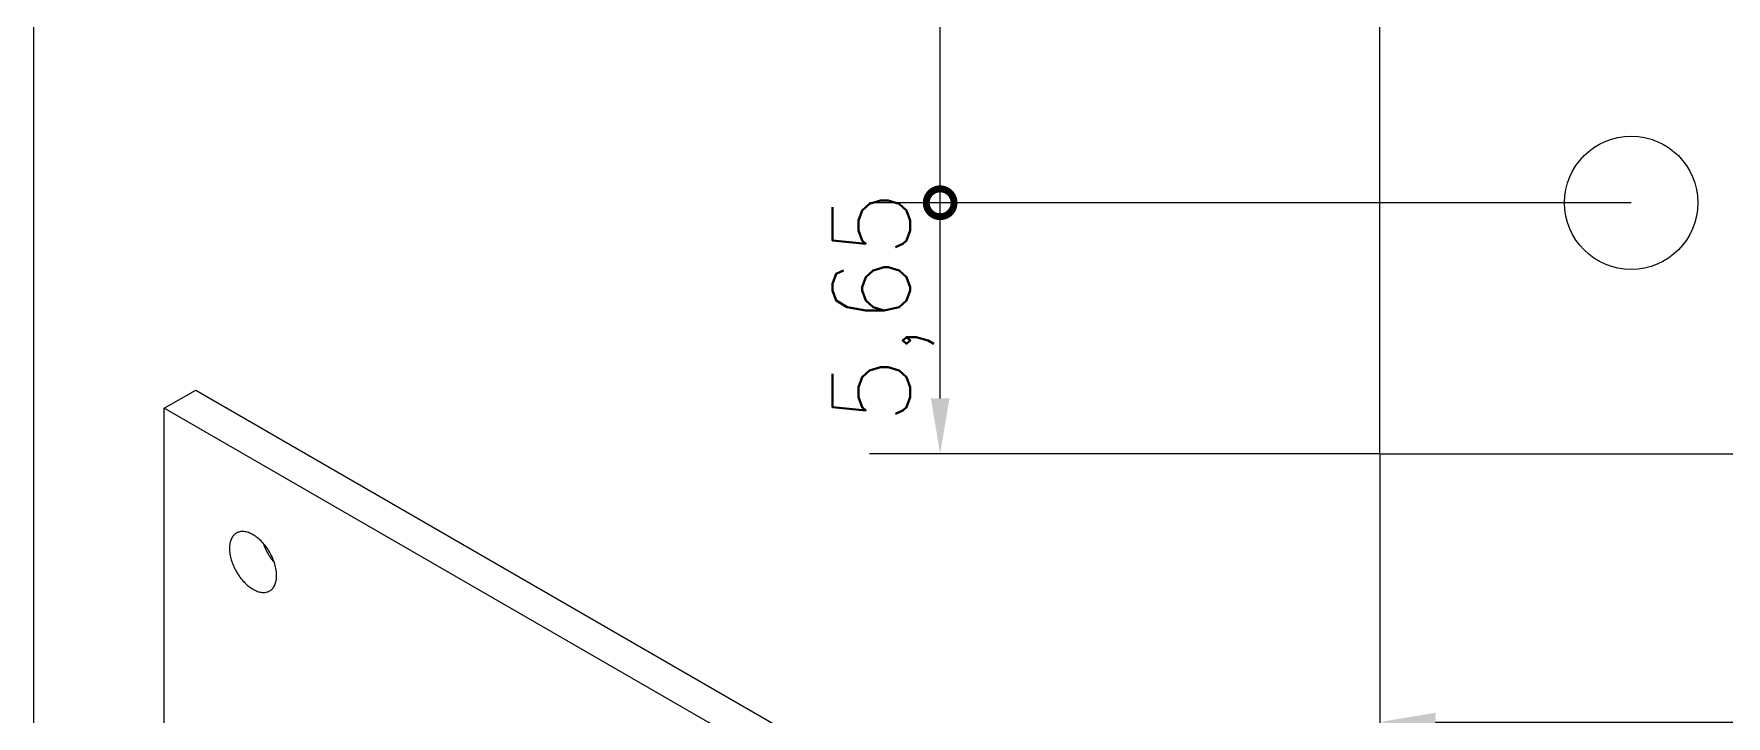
# Model space of a CAD drawing. Extents: x 0 to 149, y 0 to 105.
# Drawn here: x 5 to 43.06, y 32.03 to 47.37 of the extents above; entities that cross this region are included whole.
import ezdxf

# ---------------------------------------------------------------- set-up
doc = ezdxf.new("R2010")
doc.units = 0
doc.header["$LTSCALE"] = 0.5
doc.layers.get('0').update_dxf_attribs({"linetype": 'CONTINUOUS'})
doc.layers.get('DEFPOINTS').update_dxf_attribs({"linetype": 'CONTINUOUS'})
for name, color, linetype in [('BORDER__ISO_', 7, 'CONTINUOUS'), ('DIMENSION__ISO_', 7, 'CONTINUOUS'), ('VISIBLE__ISO_', 7, 'CONTINUOUS')]:
    doc.layers.add(name, color=color, linetype=linetype)
doc.styles.add('NOTE_TEXT__ISO_', font='txt.shx', dxfattribs={"bigfont": 'bigfont.shx'})
doc.dimstyles.get("Standard").update_dxf_attribs({"dimtxt": 0.18, "dimasz": 0.18, "dimexe": 0.18, "dimexo": 0.0625, "dimgap": 0.09, "dimtad": 0, "dimtih": 1, "dimtoh": 1, "dimzin": 0, "dimcen": 0.09, "dimazin": 3, "dimtfac": 1, "dimtofl": 0, "dimtmove": 0, "dimatfit": 3})

# ---------------------------------------------------------------- blocks, each defined once
blk = doc.blocks.new('BORDERS_DEFAULT_BORDER')
at = {"layer": 'BORDER__ISO_', "flags": 128}
blk.add_lwpolyline([(10, 10), (10, 200), (287, 200), (287, 10), (10, 10)], dxfattribs=at)
blk = doc.blocks.new('_DOTSMALL')
at = {"color": 0, "linetype": 'BYBLOCK', "const_width": 0.5}
blk.add_lwpolyline([(-0.0625, 0, 1), (0.0625, 0, 1)], format="xyb", close=True, dxfattribs=at)
blk = doc.blocks.new('*U43')
at = {"layer": 'DIMENSION__ISO_', "style": 'NOTE_TEXT__ISO_'}
blk.add_text('16,15', height=1.75, rotation=90, dxfattribs=at).set_placement((24.708, 48.59))
blk = doc.blocks.new('*D13')
at = {"layer": 'DEFPOINTS', "color": 0}
for p in [(25.381, 59.724), (55.77, 59.724), (40.92, 43.574)]:
    blk.add_point(p, dxfattribs=at)
at = {"layer": 'DIMENSION__ISO_'}
for p, q in [((55.77, 59.724), (23.793, 59.724)), ((25.381, 43.574), (25.381, 59.724)), ((40.92, 43.574), (23.793, 43.574))]:
    blk.add_line(p, q, dxfattribs=at)
blk.add_blockref('*U43', (0, 0))
at = {"layer": 'DIMENSION__ISO_', "xscale": 1.25, "yscale": 1.25, "zscale": 1.25}
for p, rotation in [((25.381, 59.724), 90), ((25.381, 43.574), 270)]:
    blk.add_blockref('_DOTSMALL', p, dxfattribs=dict(at, rotation=rotation))
blk = doc.blocks.new('*U44')
at = {"layer": 'DIMENSION__ISO_', "style": 'NOTE_TEXT__ISO_'}
blk.add_text('5,65', height=1.75, rotation=90, dxfattribs=at).set_placement((24.708, 38.603))
blk = doc.blocks.new('*D14')
at = {"layer": 'DEFPOINTS', "color": 0}
for p in [(25.381, 43.574), (40.92, 43.574), (35.27, 37.924)]:
    blk.add_point(p, dxfattribs=at)
at = {"layer": 'DIMENSION__ISO_'}
for p, q in [((40.92, 43.574), (23.793, 43.574)), ((25.381, 39.174), (25.381, 43.574)), ((35.27, 37.924), (23.793, 37.924))]:
    blk.add_line(p, q, dxfattribs=at)
blk.add_solid([(25.172, 39.174), (25.589, 39.174), (25.381, 37.924)], dxfattribs=at)
blk.add_blockref('*U44', (0, 0))
at = {"layer": 'DIMENSION__ISO_', "xscale": 1.25, "yscale": 1.25, "zscale": 1.25, "rotation": 90}
blk.add_blockref('_DOTSMALL', (25.381, 43.574), dxfattribs=at)
blk = doc.blocks.new('*U54')
at = {"layer": 'DIMENSION__ISO_', "style": 'NOTE_TEXT__ISO_'}
blk.add_text('47,94', height=1.75, dxfattribs=at).set_placement((55.594, 32.567))
blk = doc.blocks.new('*D24')
at = {"layer": 'DEFPOINTS', "color": 0}
for p in [(35.27, 37.924), (83.21, 37.924), (83.21, 31.895)]:
    blk.add_point(p, dxfattribs=at)
at = {"layer": 'DIMENSION__ISO_'}
for p, q in [((35.27, 37.924), (35.27, 30.307)), ((83.21, 37.924), (83.21, 30.307)), ((36.52, 31.895), (81.96, 31.895))]:
    blk.add_line(p, q, dxfattribs=at)
for points in [[(36.52, 32.103), (36.52, 31.686), (35.27, 31.895)], [(81.96, 32.103), (81.96, 31.686), (83.21, 31.895)]]:
    blk.add_solid(points, dxfattribs=at)
blk.add_blockref('*U54', (0, 0))

msp = doc.modelspace()

# ---------------------------------------------------------------- linework, layer by layer
at = {"layer": 'VISIBLE__ISO_'}
for p, q in [((35.2702, 37.9236), (35.2702, 80.2236)), ((7.932, 38.9541), (8.6391, 39.3623)), ((8.6391, 39.3623), (25.5884, 29.5766)), ((24.8813, 29.1684), (7.932, 38.9541)), ((7.932, 21.6852), (7.932, 38.9541)), ((35.2702, 37.9236), (83.2102, 37.9236))]:
    msp.add_line(p, q, dxfattribs=at)
for points in [[(9.5545, 36.1437, 0), (9.5366, 36.1323, 0), (9.5196, 36.1193, 0), (9.5036, 36.1049, 0), (9.4886, 36.089, 0), (9.4747, 36.0716, 0), (9.4618, 36.0529, 0), (9.4501, 36.0328, 0), (9.4396, 36.0114, 0), (9.4302, 35.9888, 0), (9.4221, 35.9649, 0), (9.4151, 35.94, 0), (9.4094, 35.9139, 0), (9.4049, 35.8869, 0), (9.4018, 35.8589, 0), (9.3999, 35.83, 0), (9.3992, 35.8003, 0), (9.3999, 35.7699, 0), (9.4018, 35.7389, 0), (9.4049, 35.7072, 0), (9.4094, 35.675, 0), (9.4151, 35.6424, 0), (9.4221, 35.6094, 0), (9.4302, 35.5761, 0), (9.4396, 35.5427, 0), (9.4501, 35.5091, 0), (9.4618, 35.4755, 0), (9.4747, 35.442, 0), (9.4886, 35.4085, 0), (9.5036, 35.3753, 0), (9.5196, 35.3424, 0), (9.5366, 35.3098, 0), (9.5545, 35.2777, 0), (9.5734, 35.246, 0), (9.5931, 35.215, 0), (9.6136, 35.1847, 0), (9.6349, 35.1551, 0), (9.6569, 35.1263, 0), (9.6795, 35.0984, 0), (9.7028, 35.0715, 0), (9.7266, 35.0456, 0), (9.7509, 35.0207, 0), (9.7756, 34.997, 0), (9.8007, 34.9745, 0), (9.8261, 34.9533, 0), (9.8517, 34.9333, 0), (9.8776, 34.9148, 0), (9.9035, 34.8976, 0), (9.9295, 34.8818, 0), (9.9556, 34.8675, 0), (9.9815, 34.8547, 0), (10.0074, 34.8435, 0), (10.033, 34.8338, 0), (10.0584, 34.8257, 0), (10.0835, 34.8193, 0), (10.1082, 34.8144, 0), (10.1325, 34.8112, 0), (10.1563, 34.8097, 0), (10.1795, 34.8098, 0), (10.2022, 34.8115, 0), (10.2242, 34.8149, 0), (10.2455, 34.8199, 0), (10.266, 34.8265, 0), (10.2857, 34.8348, 0), (10.3045, 34.8446, 0), (10.3225, 34.856, 0), (10.3395, 34.869, 0), (10.3555, 34.8834, 0), (10.3705, 34.8994, 0), (10.3844, 34.9167, 0), (10.3972, 34.9355, 0), (10.409, 34.9556, 0), (10.4195, 34.9769, 0), (10.4289, 34.9996, 0), (10.437, 35.0234, 0), (10.444, 35.0484, 0), (10.4497, 35.0744, 0), (10.4541, 35.1014, 0), (10.4573, 35.1294, 0), (10.4592, 35.1583, 0), (10.4599, 35.188, 0), (10.4592, 35.2184, 0), (10.4573, 35.2495, 0), (10.4541, 35.2811, 0), (10.4497, 35.3133, 0), (10.444, 35.3459, 0), (10.437, 35.3789, 0), (10.4289, 35.4122, 0), (10.4195, 35.4456, 0), (10.409, 35.4792, 0), (10.3972, 35.5128, 0), (10.3844, 35.5464, 0), (10.3705, 35.5798, 0), (10.3555, 35.613, 0), (10.3395, 35.646, 0), (10.3225, 35.6785, 0), (10.3045, 35.7107, 0), (10.2857, 35.7423, 0), (10.266, 35.7733, 0), (10.2455, 35.8036, 0), (10.2242, 35.8332, 0), (10.2022, 35.862, 0), (10.1795, 35.8899, 0), (10.1563, 35.9168, 0), (10.1325, 35.9427, 0), (10.1082, 35.9676, 0), (10.0835, 35.9913, 0), (10.0584, 36.0138, 0), (10.033, 36.035, 0), (10.0074, 36.055, 0), (9.9815, 36.0736, 0), (9.9556, 36.0908, 0), (9.9295, 36.1065, 0), (9.9035, 36.1208, 0), (9.8776, 36.1336, 0), (9.8517, 36.1448, 0), (9.8261, 36.1545, 0), (9.8007, 36.1626, 0), (9.7756, 36.169, 0), (9.7509, 36.1739, 0), (9.7266, 36.1771, 0), (9.7028, 36.1787, 0), (9.6795, 36.1786, 0), (9.6569, 36.1768, 0), (9.6349, 36.1734, 0), (9.6136, 36.1684, 0), (9.5931, 36.1618, 0), (9.5734, 36.1535, 0), (9.5545, 36.1437, 0)], [(10.1581, 35.9148, 0), (10.1593, 35.9112, 0), (10.1605, 35.9075, 0), (10.1618, 35.9039, 0), (10.1631, 35.9003, 0), (10.1643, 35.8966, 0), (10.1656, 35.893, 0), (10.1669, 35.8893, 0), (10.1682, 35.8857, 0), (10.1696, 35.8821, 0), (10.1709, 35.8784, 0), (10.1723, 35.8748, 0), (10.1736, 35.8712, 0), (10.175, 35.8675, 0), (10.1764, 35.8639, 0), (10.1778, 35.8603, 0), (10.1792, 35.8567, 0), (10.1806, 35.853, 0), (10.1821, 35.8494, 0), (10.1835, 35.8458, 0), (10.185, 35.8422, 0), (10.1865, 35.8385, 0), (10.188, 35.8349, 0), (10.1895, 35.8313, 0), (10.191, 35.8277, 0), (10.1926, 35.8241, 0), (10.1941, 35.8205, 0), (10.1957, 35.8169, 0), (10.1972, 35.8133, 0), (10.1988, 35.8097, 0), (10.2004, 35.8061, 0), (10.202, 35.8025, 0), (10.2036, 35.7989, 0), (10.2053, 35.7953, 0), (10.2069, 35.7917, 0), (10.2086, 35.7881, 0), (10.2102, 35.7845, 0), (10.2119, 35.7809, 0), (10.2136, 35.7774, 0), (10.2153, 35.7738, 0), (10.217, 35.7702, 0), (10.2188, 35.7666, 0), (10.2205, 35.7631, 0), (10.2222, 35.7595, 0), (10.224, 35.756, 0), (10.2258, 35.7524, 0), (10.2276, 35.7489, 0), (10.2294, 35.7453, 0), (10.2312, 35.7418, 0), (10.233, 35.7383, 0), (10.2348, 35.7347, 0), (10.2367, 35.7312, 0), (10.2385, 35.7277, 0), (10.2404, 35.7242, 0), (10.2423, 35.7207, 0), (10.2442, 35.7172, 0), (10.2461, 35.7137, 0), (10.248, 35.7102, 0), (10.2499, 35.7067, 0), (10.2518, 35.7032, 0), (10.2538, 35.6997, 0), (10.2557, 35.6963, 0), (10.2577, 35.6928, 0), (10.2597, 35.6894, 0), (10.2616, 35.6859, 0), (10.2636, 35.6825, 0), (10.2657, 35.679, 0), (10.2677, 35.6756, 0), (10.2697, 35.6722, 0), (10.2717, 35.6687, 0), (10.2738, 35.6653, 0), (10.2758, 35.6619, 0), (10.2779, 35.6585, 0), (10.28, 35.6551, 0), (10.2821, 35.6517, 0), (10.2842, 35.6484, 0), (10.2863, 35.645, 0), (10.2884, 35.6416, 0), (10.2905, 35.6383, 0), (10.2927, 35.6349, 0), (10.2948, 35.6316, 0), (10.297, 35.6282, 0), (10.2991, 35.6249, 0), (10.3013, 35.6216, 0), (10.3035, 35.6183, 0), (10.3057, 35.615, 0), (10.3079, 35.6117, 0), (10.3101, 35.6084, 0), (10.3123, 35.6051, 0), (10.3146, 35.6018, 0), (10.3168, 35.5986, 0), (10.3191, 35.5953, 0), (10.3213, 35.5921, 0), (10.3236, 35.5888, 0), (10.3259, 35.5856, 0), (10.3282, 35.5824, 0), (10.3305, 35.5792, 0), (10.3328, 35.576, 0), (10.3351, 35.5728, 0), (10.3374, 35.5696, 0), (10.3397, 35.5664, 0), (10.3421, 35.5633, 0), (10.3444, 35.5601, 0), (10.3468, 35.557, 0), (10.3491, 35.5538, 0), (10.3515, 35.5507, 0), (10.3539, 35.5476, 0), (10.3563, 35.5445, 0), (10.3587, 35.5414, 0), (10.3611, 35.5383, 0), (10.3635, 35.5353, 0), (10.3659, 35.5322, 0), (10.3683, 35.5291, 0), (10.3707, 35.5261, 0), (10.3732, 35.5231, 0), (10.3756, 35.52, 0), (10.3781, 35.517, 0), (10.3805, 35.514, 0), (10.383, 35.511, 0), (10.3855, 35.5081, 0), (10.388, 35.5051, 0), (10.3905, 35.5021, 0), (10.393, 35.4992, 0), (10.3955, 35.4963, 0), (10.398, 35.4933, 0), (10.4005, 35.4904, 0), (10.403, 35.4875, 0), (10.4056, 35.4847, 0), (10.4081, 35.4818, 0)]]:
    msp.add_polyline3d(points, dxfattribs=at)
msp.add_circle((40.9202, 43.5736), 1.5, dxfattribs=at)

# ---------------------------------------------------------------- block references
at = {"xscale": 0.5, "yscale": 0.5, "zscale": 0.5}
msp.add_blockref('BORDERS_DEFAULT_BORDER', (0, 0), dxfattribs=at)

# ---------------------------------------------------------------- dimensions: what is measured, and where the dimension line sits
at = {"layer": 'DIMENSION__ISO_'}
for base, p1, p2, angle, override, picture, middle in [((25.3806, 59.7241), (40.9202, 43.5736), (55.7697, 59.7241), 90, {"dimgap": 0.762, "dimdec": 2, "dimblk1": 'DOTSMALL', "dimblk2": 'DOTSMALL', "dimsah": 1, "dimdle": 0, "dimtol": 0, "dimlim": 0, "dimtp": 0, "dimtm": 0, "dimtdec": 2, "dimtofl": 0, "dimatfit": 1}, '*D13', (25.3806, 51.6521)), ((25.3806, 43.5736), (35.2702, 37.9236), (40.9202, 43.5736), 90, {"dimgap": 0.762, "dimdec": 2, "dimblk2": 'DOTSMALL', "dimsah": 1, "dimdle": 0, "dimtol": 0, "dimlim": 0, "dimtp": 0, "dimtm": 0, "dimtdec": 2, "dimtofl": 0, "dimatfit": 1}, '*D14', (25.3806, 41.3736)), ((83.2102, 31.8948), (35.2702, 37.9236), (83.2102, 37.9236), 180, {"dimgap": 0.762, "dimdec": 2, "dimtol": 0, "dimlim": 0, "dimtp": 0, "dimtm": 0, "dimtdec": 2, "dimtofl": 0, "dimatfit": 1}, '*D24', (59.2402, 31.8948))]:
    dim = msp.add_linear_dim(base=base, p1=p1, p2=p2, angle=angle, dimstyle='Standard', override=override, dxfattribs=at)
    dim.commit()
    dim.dimension.update_dxf_attribs({"geometry": picture, "text_midpoint": middle, "dimtype": 128})

doc.saveas('drawing.dxf')
